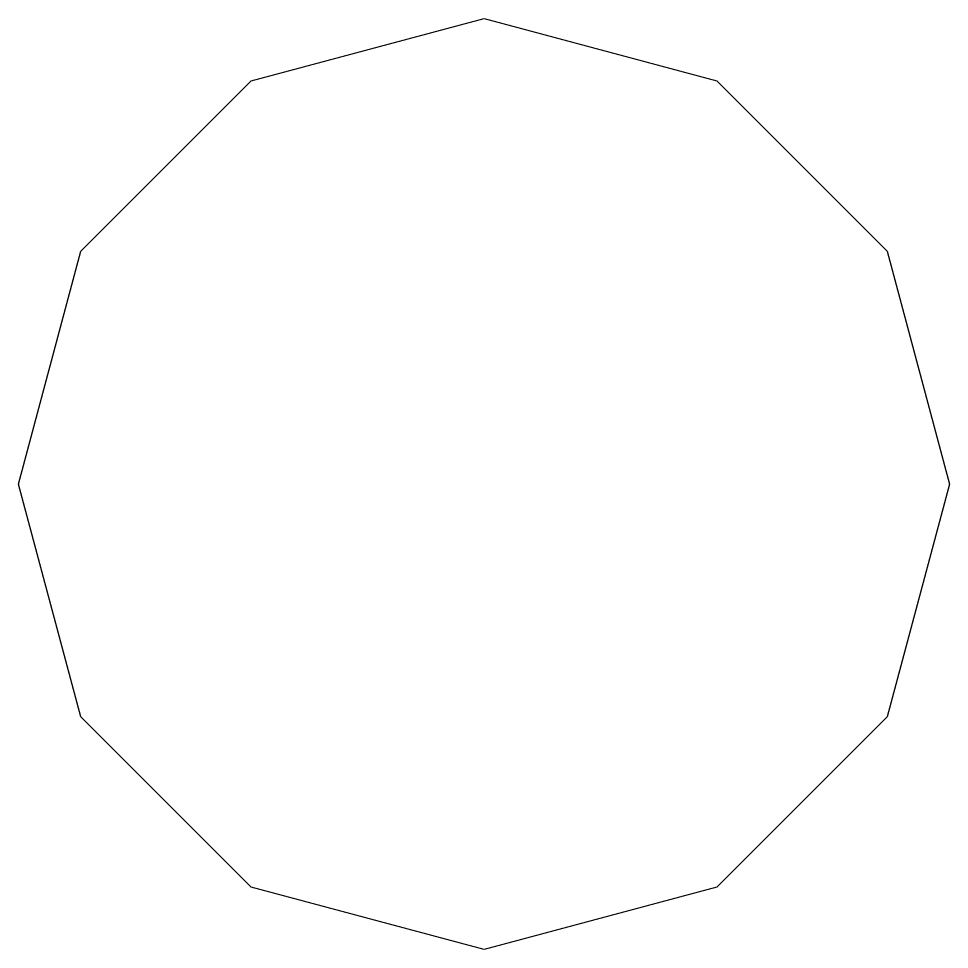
# Model space of a CAD drawing. Extents: x -0.34 to -0.26, y -0.04 to 0.04.
import ezdxf

# ---------------------------------------------------------------- set-up
doc = ezdxf.new("R2010")
doc.units = 0
doc.header["$MEASUREMENT"] = 0
doc.layers.add('L3', color=7, linetype='Continuous')

msp = doc.modelspace()

# ---------------------------------------------------------------- linework, layer by layer
at = {"layer": 'L3'}
msp.add_lwpolyline([(-0.265359, -0.02), (-0.28, -0.034641), (-0.3, -0.04), (-0.32, -0.034641), (-0.334641, -0.02), (-0.34, 0), (-0.334641, 0.02), (-0.32, 0.034641), (-0.3, 0.04), (-0.28, 0.034641), (-0.265359, 0.02), (-0.26, 0)], close=True, dxfattribs=at)

doc.saveas('drawing.dxf')
